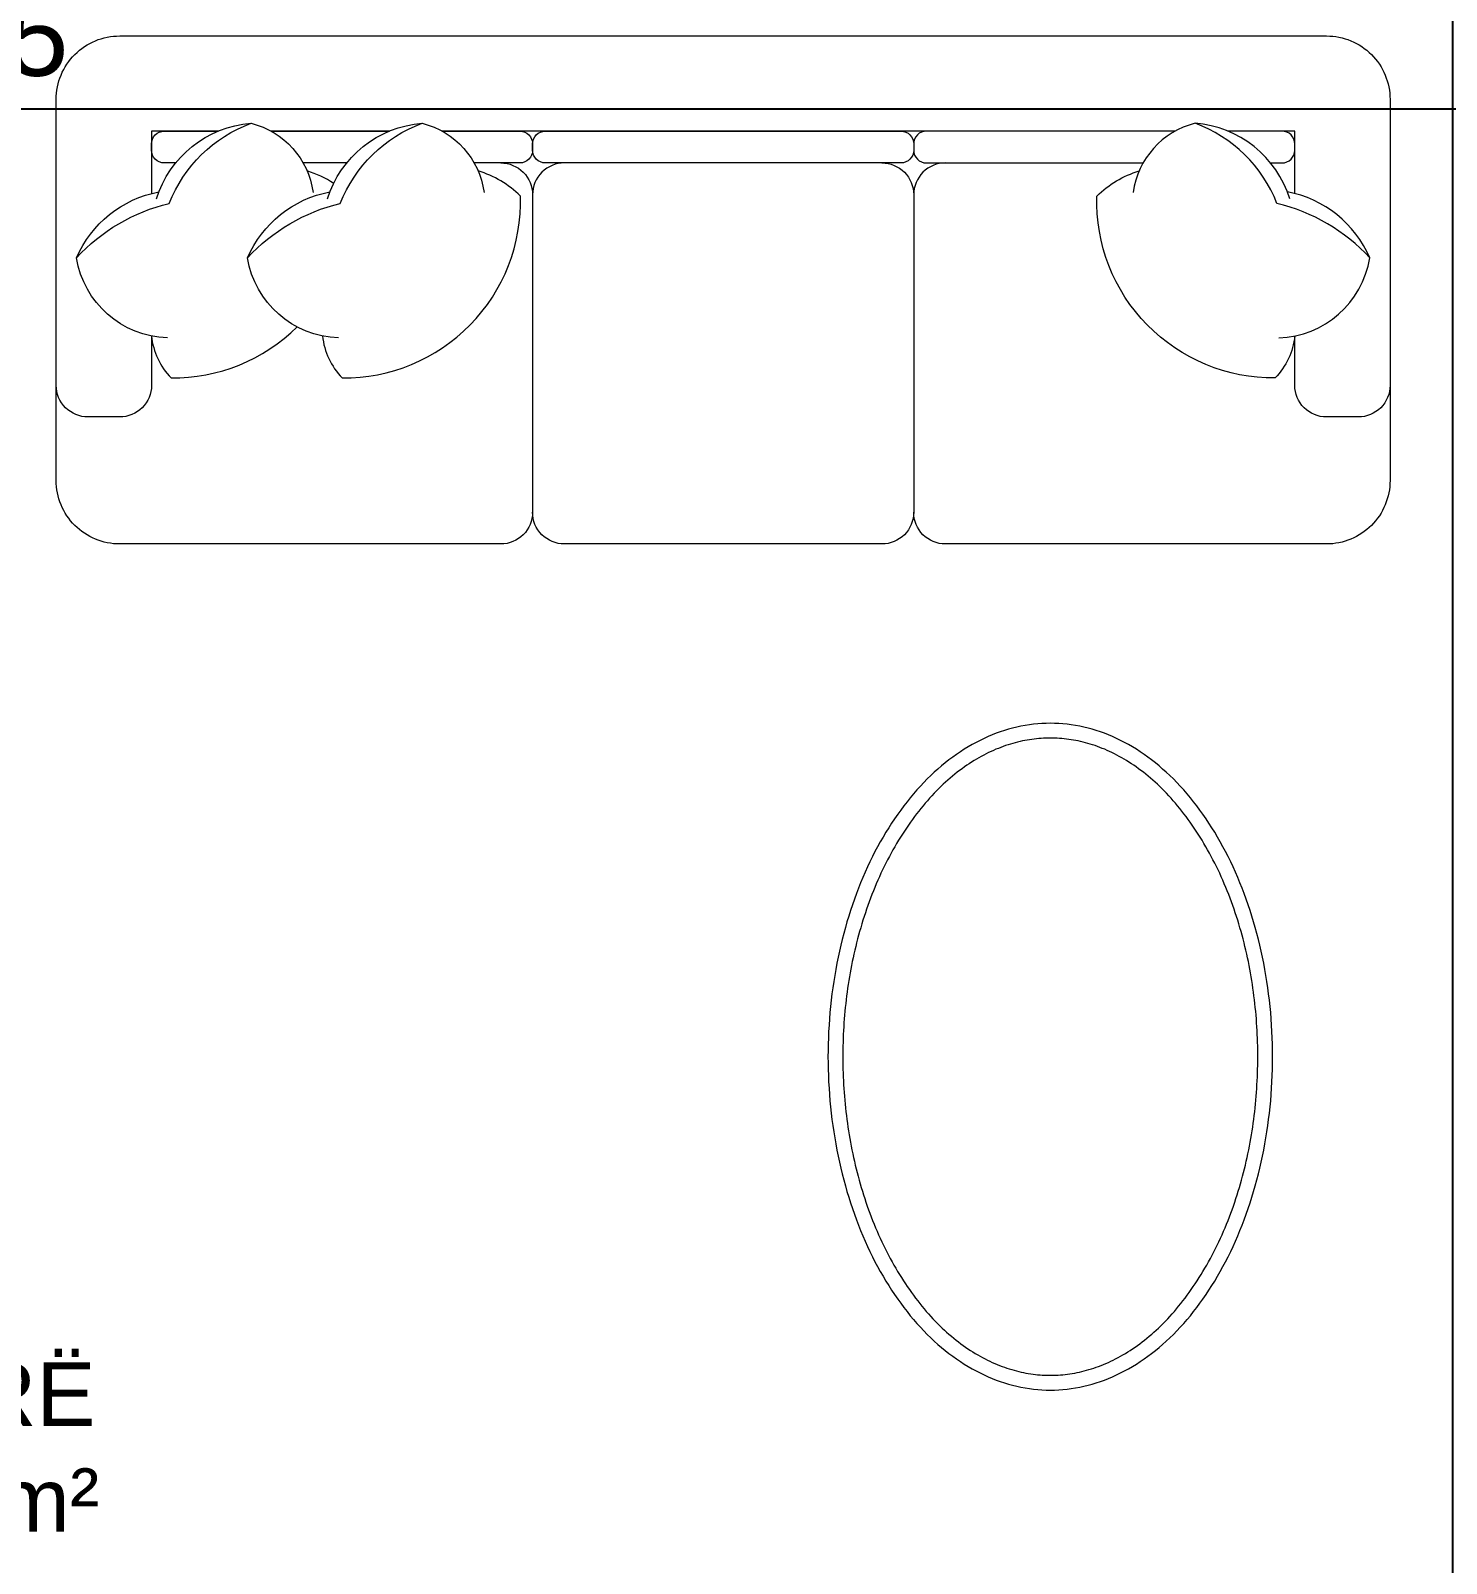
# Model space of a CAD drawing. Header units: centimetres. Extents: x 111832 to 117233, y -55119 to -48329.
# Drawn here: x 114350.5 to 114573.4, y -51267.5 to -51026.2 of the extents above; entities that cross this region are included whole.
import ezdxf

# ---------------------------------------------------------------- set-up
doc = ezdxf.new("R2010")
doc.units = ezdxf.units.CM
doc.header["$LTSCALE"] = 50
doc.header["$MEASUREMENT"] = 0
doc.layers.get('0').update_dxf_attribs({"color": 8})
doc.layers.add('COTE 50ème', color=1, linetype='Continuous')
doc.layers.add('DEMOL', color=7, linetype='Continuous', lineweight=60, true_color=0xe6ac00)
doc.layers.add('mobilimi', color=8, linetype='Continuous', lineweight=9)
doc.styles.add('RS_TEXT_1.50', font='arial.ttf', dxfattribs={"height": 12.5})
doc.styles.add('RS_TXT_50', font='arial.ttf', dxfattribs={"height": 12.5})
doc.dimstyles.new('RS_50CM_LINEAIRE', dxfattribs={"dimscale": 5, "dimtxt": 12.5, "dimasz": 1.5, "dimexe": 1, "dimexo": 2.5, "dimgap": 1, "dimtad": 1, "dimdec": 1, "dimrnd": 0.5, "dimdsep": 46, "dimtxsty": 'RS_TXT_50', "dimblk1": 'ARCHTICK', "dimblk2": 'ARCHTICK', "dimsah": 1, "dimcen": 2.5, "dimdle": 1, "dimclrt": 4, "dimadec": 0, "dimazin": 2, "dimtfac": 1, "dimtdec": 1, "dimtix": 1, "dimtmove": 2, "dimatfit": 3, "dimfxl": 1, "dimtolj": 1, "dimtzin": 0, "dimarcsym": 0})

# ---------------------------------------------------------------- blocks, each defined once
blk = doc.blocks.new('_ArchTick')
at = {"color": 0, "linetype": 'ByBlock', "const_width": 0.15}
blk.add_lwpolyline([(-0.5, -0.5), (0.5, 0.5)], dxfattribs=at)
blk = doc.blocks.new('*D1015')
at = {"layer": 'COTE 50ème', "color": 0, "lineweight": -2, "ltscale": 0.5, "transparency": 16777216}
for p, q in [((114574.37, -51592.36), (114574.37, -50980.36)), ((114630.98, -50985.36), (114569.37, -50985.36)), ((114541.87, -51587.36), (114579.37, -51587.36))]:
    blk.add_line(p, q, dxfattribs=at)
at = {"layer": 'Defpoints', "color": 0, "ltscale": 0.5, "transparency": 16777216}
for p in [(114574.37, -50985.36), (114643.48, -50985.36), (114529.37, -51587.36)]:
    blk.add_point(p, dxfattribs=at)
at = {"layer": 'COTE 50ème', "color": 0, "lineweight": -2, "ltscale": 0.5, "transparency": 16777216, "xscale": 7.5, "yscale": 7.5, "zscale": 7.5}
for p, rotation in [((114574.37, -50985.36), 90), ((114574.37, -51587.36), 270)]:
    blk.add_blockref('_ArchTick', p, dxfattribs=dict(at, rotation=rotation))
at = {"layer": 'COTE 50ème', "color": 4, "ltscale": 0.5, "transparency": 16777216, "insert": (114562.98, -51286.36), "char_height": 12.5, "attachment_point": 5, "rotation": 90, "style": 'RS_TXT_50'}
blk.add_mtext('\\A1;602', dxfattribs=at)
blk = doc.blocks.new('*D1087')
at = {"layer": 'COTE 50ème', "color": 0, "lineweight": -2, "ltscale": 0.5, "transparency": 16777216}
for p, q in [((113989.37, -51025.23), (113989.37, -51043.52)), ((114694.37, -51025.23), (114694.37, -51043.52)), ((113984.37, -51038.52), (114699.37, -51038.52))]:
    blk.add_line(p, q, dxfattribs=at)
at = {"layer": 'Defpoints', "color": 0, "ltscale": 0.5, "transparency": 16777216}
for p in [(113989.37, -51012.73), (114694.37, -51012.73), (114694.37, -51038.52)]:
    blk.add_point(p, dxfattribs=at)
at = {"layer": 'COTE 50ème', "color": 0, "lineweight": -2, "ltscale": 0.5, "transparency": 16777216, "xscale": 7.5, "yscale": 7.5, "zscale": 7.5, "rotation": 180}
blk.add_blockref('_ArchTick', (113989.37, -51038.52), dxfattribs=at)
at = {"layer": 'COTE 50ème', "color": 0, "lineweight": -2, "ltscale": 0.5, "transparency": 16777216, "xscale": 7.5, "yscale": 7.5, "zscale": 7.5}
blk.add_blockref('_ArchTick', (114694.37, -51038.52), dxfattribs=at)
at = {"layer": 'COTE 50ème', "color": 4, "ltscale": 0.5, "transparency": 16777216, "insert": (114341.87, -51027.14), "char_height": 12.5, "attachment_point": 5, "style": 'RS_TXT_50'}
blk.add_mtext('\\A1;705', dxfattribs=at)

msp = doc.modelspace()

# ---------------------------------------------------------------- linework, layer by layer
at = {"layer": 'mobilimi'}
for points in [[(114564.5, -51097.02, -0.414214), (114554.5, -51107.02), (114494.5, -51107.02, -0.414214), (114489.5, -51102.02, -0.414214), (114484.5, -51107.02), (114434.5, -51107.02, -0.414214), (114429.5, -51102.02, -0.414214), (114424.5, -51107.02), (114364.5, -51107.02, -0.414214), (114354.5, -51097.02), (114354.5, -51037.02, -0.414214), (114364.5, -51027.02), (114554.5, -51027.02, -0.414214), (114564.5, -51037.02)], [(114431.5, -51042.02), (114487.5, -51042.02, -0.414214), (114489.5, -51044.02), (114489.5, -51045.02, -0.414214), (114487.5, -51047.02), (114431.5, -51047.02, -0.414214), (114429.5, -51045.02), (114429.5, -51044.02, -0.414214)]]:
    msp.add_lwpolyline(points, format="xyb", close=True, dxfattribs=at)
for points in [[(114357.68, -51061.97, -0.14773), (114372.29, -51053.38, -0.213343), (114385.19, -51040.77, -0.178662)], [(114380.02, -51042.02), (114369.5, -51042.02), (114369.5, -51051.84, -0.414214)], [(114373.31, -51047.02), (114371.5, -51047.02, -0.414214), (114369.5, -51045.02), (114369.5, -51044.02, -0.414214), (114371.5, -51042.02)], [(114370.27, -51052.69, -0.306663), (114385.19, -51040.77, -0.30633), (114394.93, -51051.66, 0.872847)], [(114371.5, -51042.02), (114380.02, -51042.02, -0.414214)], [(114384.61, -51061.97, -0.14773), (114399.23, -51053.38, -0.213343), (114412.12, -51040.77, -0.178662)], [(114388.33, -51042.02), (114406.95, -51042.02, -0.414214)], [(114397.21, -51052.69, -0.306663), (114412.12, -51040.77, -0.30633), (114421.86, -51051.66, 0.872847)], [(114415.27, -51042.02), (114427.5, -51042.02, -0.414214), (114429.5, -51044.02), (114429.5, -51045.02, -0.414214), (114427.5, -51047.02), (114420.3, -51047.02, -0.414214)], [(114530.66, -51042.02), (114491.5, -51042.02, 0.414214), (114489.5, -51044.02), (114489.5, -51045.02, 0.414214), (114491.5, -51047.02), (114525.63, -51047.02, 0.414214)], [(114548.72, -51052.69, 0.306663), (114533.81, -51040.77, 0.30633), (114524.06, -51051.66, -0.872847)], [(114561.32, -51061.97, 0.14773), (114546.7, -51053.38, 0.213343), (114533.81, -51040.77, 0.178662)], [(114547.5, -51042.02), (114538.98, -51042.02, 0.414214)], [(114545.68, -51047.02), (114547.5, -51047.02, 0.414214), (114549.5, -51045.02), (114549.5, -51044.02, 0.414214), (114547.5, -51042.02)], [(114400.25, -51047.02), (114393.37, -51047.02, -0.414214)], [(114424.5, -51047.02, -0.414214), (114429.5, -51052.02), (114429.5, -51102.02, -0.414214)], [(114434.5, -51047.02, 0.414214), (114429.5, -51052.02)], [(114484.5, -51047.02, -0.414214), (114489.5, -51052.02)], [(114494.5, -51047.02, 0.414214), (114489.5, -51052.02), (114489.5, -51102.02, 0.414214)], [(114398.19, -51050.24, 0.071865), (114393.99, -51048.28, -7.115464)], [(114396.42, -51074.27, 0.165541), (114399.51, -51080.87, 0.425989), (114427.6, -51052.23, 0.121523), (114420.93, -51048.28, -7.115464)], [(114549.51, -51074.27, -0.165541), (114546.42, -51080.87, -0.425989), (114518.33, -51052.23, -0.121523), (114525, -51048.28, 7.115464)], [(114372.01, -51074.57, -0.356772), (114357.68, -51061.97, -0.249542), (114370.66, -51051.58, 9.61688)], [(114398.94, -51074.57, -0.356772), (114384.61, -51061.97, -0.249542), (114397.6, -51051.58, 9.61688)], [(114546.99, -51074.57, 0.356772), (114561.32, -51061.97, 0.249542), (114548.33, -51051.58, -9.61688)], [(114369.49, -51074.27, 0.165541), (114372.58, -51080.87, 0.200231), (114392.43, -51072.83, 0.121523)], [(114369.5, -51074.27), (114369.5, -51082.02, -0.414214), (114364.5, -51087.02), (114359.5, -51087.02, -0.414214), (114354.5, -51082.02)], [(114564.5, -51082.02, -0.414214), (114559.5, -51087.02), (114554.5, -51087.02, -0.414214), (114549.5, -51082.02), (114549.5, -51074.27)]]:
    msp.add_lwpolyline(points, format="xyb", dxfattribs=at)
for points in [[(114406.95, -51042.02), (114388.33, -51042.02)], [(114530.66, -51042.02), (114415.27, -51042.02)], [(114549.5, -51051.84), (114549.5, -51042.02), (114538.98, -51042.02)]]:
    msp.add_lwpolyline(points, dxfattribs=at)
for points in [[(114511.01, -51135.25, 0), (114510.35, -51135.26, 0), (114509.69, -51135.28, 0), (114509.03, -51135.33, 0), (114508.37, -51135.4, 0), (114507.71, -51135.48, 0), (114507.05, -51135.58, 0), (114506.39, -51135.71, 0), (114505.73, -51135.85, 0), (114505.08, -51136.01, 0), (114504.43, -51136.18, 0), (114503.78, -51136.38, 0), (114503.13, -51136.59, 0), (114502.49, -51136.83, 0), (114501.85, -51137.08, 0), (114501.21, -51137.35, 0), (114500.58, -51137.63, 0), (114499.95, -51137.94, 0), (114499.32, -51138.26, 0), (114498.7, -51138.6, 0), (114498.08, -51138.96, 0), (114497.47, -51139.34, 0), (114496.86, -51139.73, 0), (114496.25, -51140.14, 0), (114495.66, -51140.57, 0), (114495.06, -51141.01, 0), (114494.48, -51141.47, 0), (114493.9, -51141.95, 0), (114493.32, -51142.45, 0), (114492.75, -51142.96, 0), (114492.19, -51143.48, 0), (114491.64, -51144.02, 0), (114491.09, -51144.58, 0), (114490.55, -51145.16, 0), (114490.01, -51145.74, 0), (114489.49, -51146.35, 0), (114488.97, -51146.97, 0), (114488.46, -51147.6, 0), (114487.96, -51148.25, 0), (114487.46, -51148.91, 0), (114486.98, -51149.58, 0), (114486.5, -51150.27, 0), (114486.03, -51150.98, 0), (114485.57, -51151.69, 0), (114485.12, -51152.42, 0), (114484.68, -51153.16, 0), (114484.25, -51153.91, 0), (114483.83, -51154.68, 0), (114483.41, -51155.46, 0), (114483.01, -51156.25, 0), (114482.62, -51157.05, 0), (114482.24, -51157.86, 0), (114481.87, -51158.68, 0), (114481.5, -51159.51, 0), (114481.15, -51160.36, 0), (114480.81, -51161.21, 0), (114480.48, -51162.07, 0), (114480.16, -51162.94, 0), (114479.86, -51163.82, 0), (114479.56, -51164.71, 0), (114479.28, -51165.61, 0), (114479, -51166.51, 0), (114478.74, -51167.43, 0), (114478.49, -51168.35, 0), (114478.25, -51169.27, 0), (114478.02, -51170.21, 0), (114477.81, -51171.14, 0), (114477.6, -51172.09, 0), (114477.41, -51173.04, 0), (114477.23, -51174, 0), (114477.07, -51174.96, 0), (114476.91, -51175.93, 0), (114476.77, -51176.9, 0), (114476.64, -51177.87, 0), (114476.52, -51178.85, 0), (114476.41, -51179.83, 0), (114476.32, -51180.81, 0), (114476.24, -51181.8, 0), (114476.17, -51182.79, 0), (114476.11, -51183.78, 0), (114476.07, -51184.77, 0), (114476.04, -51185.76, 0), (114476.02, -51186.75, 0), (114476.01, -51187.75, 0), (114476.02, -51188.74, 0), (114476.04, -51189.73, 0), (114476.07, -51190.72, 0), (114476.11, -51191.72, 0), (114476.17, -51192.71, 0), (114476.24, -51193.69, 0), (114476.32, -51194.68, 0), (114476.41, -51195.66, 0), (114476.52, -51196.64, 0), (114476.64, -51197.62, 0), (114476.77, -51198.6, 0), (114476.91, -51199.57, 0), (114477.07, -51200.53, 0), (114477.23, -51201.49, 0), (114477.41, -51202.45, 0), (114477.6, -51203.4, 0), (114477.81, -51204.35, 0), (114478.02, -51205.29, 0), (114478.25, -51206.22, 0), (114478.49, -51207.15, 0), (114478.74, -51208.07, 0), (114479, -51208.98, 0), (114479.28, -51209.88, 0), (114479.56, -51210.78, 0), (114479.86, -51211.67, 0), (114480.16, -51212.55, 0), (114480.48, -51213.42, 0), (114480.81, -51214.28, 0), (114481.15, -51215.13, 0), (114481.5, -51215.98, 0), (114481.87, -51216.81, 0), (114482.24, -51217.63, 0), (114482.62, -51218.44, 0), (114483.01, -51219.24, 0), (114483.41, -51220.03, 0), (114483.83, -51220.81, 0), (114484.25, -51221.58, 0), (114484.68, -51222.33, 0), (114485.12, -51223.07, 0), (114485.57, -51223.8, 0), (114486.03, -51224.52, 0), (114486.5, -51225.22, 0), (114486.98, -51225.91, 0), (114487.46, -51226.58, 0), (114487.96, -51227.24, 0), (114488.46, -51227.89, 0), (114488.97, -51228.53, 0), (114489.49, -51229.14, 0), (114490.01, -51229.75, 0), (114490.55, -51230.34, 0), (114491.09, -51230.91, 0), (114491.64, -51231.47, 0), (114492.19, -51232.01, 0), (114492.75, -51232.54, 0), (114493.32, -51233.05, 0), (114493.9, -51233.54, 0), (114494.48, -51234.02, 0), (114495.06, -51234.48, 0), (114495.66, -51234.92, 0), (114496.25, -51235.35, 0), (114496.86, -51235.76, 0), (114497.47, -51236.15, 0), (114498.08, -51236.53, 0), (114498.7, -51236.89, 0), (114499.32, -51237.23, 0), (114499.95, -51237.55, 0), (114500.58, -51237.86, 0), (114501.21, -51238.14, 0), (114501.85, -51238.41, 0), (114502.49, -51238.66, 0), (114503.13, -51238.9, 0), (114503.78, -51239.11, 0), (114504.43, -51239.31, 0), (114505.08, -51239.49, 0), (114505.73, -51239.65, 0), (114506.39, -51239.79, 0), (114507.05, -51239.91, 0), (114507.71, -51240.01, 0), (114508.37, -51240.1, 0), (114509.03, -51240.16, 0), (114509.69, -51240.21, 0), (114510.35, -51240.24, 0), (114511.01, -51240.25, 0), (114511.67, -51240.24, 0), (114512.34, -51240.21, 0), (114513, -51240.16, 0), (114513.66, -51240.1, 0), (114514.32, -51240.01, 0), (114514.98, -51239.91, 0), (114515.64, -51239.79, 0), (114516.29, -51239.65, 0), (114516.95, -51239.49, 0), (114517.6, -51239.31, 0), (114518.25, -51239.11, 0), (114518.89, -51238.9, 0), (114519.54, -51238.66, 0), (114520.18, -51238.41, 0), (114520.82, -51238.14, 0), (114521.45, -51237.86, 0), (114522.08, -51237.55, 0), (114522.71, -51237.23, 0), (114523.33, -51236.89, 0), (114523.95, -51236.53, 0), (114524.56, -51236.15, 0), (114525.17, -51235.76, 0), (114525.77, -51235.35, 0), (114526.37, -51234.92, 0), (114526.96, -51234.48, 0), (114527.55, -51234.02, 0), (114528.13, -51233.54, 0), (114528.7, -51233.05, 0), (114529.27, -51232.54, 0), (114529.83, -51232.01, 0), (114530.39, -51231.47, 0), (114530.94, -51230.91, 0), (114531.48, -51230.34, 0), (114532.01, -51229.75, 0), (114532.54, -51229.14, 0), (114533.06, -51228.53, 0), (114533.57, -51227.89, 0), (114534.07, -51227.24, 0), (114534.56, -51226.58, 0), (114535.05, -51225.91, 0), (114535.53, -51225.22, 0), (114535.99, -51224.52, 0), (114536.45, -51223.8, 0), (114536.9, -51223.07, 0), (114537.35, -51222.33, 0), (114537.78, -51221.58, 0), (114538.2, -51220.81, 0), (114538.61, -51220.03, 0), (114539.01, -51219.24, 0), (114539.41, -51218.44, 0), (114539.79, -51217.63, 0), (114540.16, -51216.81, 0), (114540.52, -51215.98, 0), (114540.87, -51215.13, 0), (114541.21, -51214.28, 0), (114541.54, -51213.42, 0), (114541.86, -51212.55, 0), (114542.17, -51211.67, 0), (114542.46, -51210.78, 0), (114542.75, -51209.88, 0), (114543.02, -51208.98, 0), (114543.28, -51208.07, 0), (114543.54, -51207.15, 0), (114543.77, -51206.22, 0), (114544, -51205.29, 0), (114544.22, -51204.35, 0), (114544.42, -51203.4, 0), (114544.61, -51202.45, 0), (114544.79, -51201.49, 0), (114544.96, -51200.53, 0), (114545.11, -51199.57, 0), (114545.26, -51198.6, 0), (114545.39, -51197.62, 0), (114545.51, -51196.64, 0), (114545.61, -51195.66, 0), (114545.71, -51194.68, 0), (114545.79, -51193.69, 0), (114545.86, -51192.71, 0), (114545.91, -51191.72, 0), (114545.96, -51190.72, 0), (114545.99, -51189.73, 0), (114546.01, -51188.74, 0), (114546.01, -51187.75, 0), (114546.01, -51186.75, 0), (114545.99, -51185.76, 0), (114545.96, -51184.77, 0), (114545.91, -51183.78, 0), (114545.86, -51182.79, 0), (114545.79, -51181.8, 0), (114545.71, -51180.81, 0), (114545.61, -51179.83, 0), (114545.51, -51178.85, 0), (114545.39, -51177.87, 0), (114545.26, -51176.9, 0), (114545.11, -51175.93, 0), (114544.96, -51174.96, 0), (114544.79, -51174, 0), (114544.61, -51173.04, 0), (114544.42, -51172.09, 0), (114544.22, -51171.14, 0), (114544, -51170.21, 0), (114543.77, -51169.27, 0), (114543.54, -51168.35, 0), (114543.28, -51167.43, 0), (114543.02, -51166.51, 0), (114542.75, -51165.61, 0), (114542.46, -51164.71, 0), (114542.17, -51163.82, 0), (114541.86, -51162.94, 0), (114541.54, -51162.07, 0), (114541.21, -51161.21, 0), (114540.87, -51160.36, 0), (114540.52, -51159.51, 0), (114540.16, -51158.68, 0), (114539.79, -51157.86, 0), (114539.41, -51157.05, 0), (114539.01, -51156.25, 0), (114538.61, -51155.46, 0), (114538.2, -51154.68, 0), (114537.78, -51153.91, 0), (114537.35, -51153.16, 0), (114536.9, -51152.42, 0), (114536.45, -51151.69, 0), (114535.99, -51150.98, 0), (114535.53, -51150.27, 0), (114535.05, -51149.58, 0), (114534.56, -51148.91, 0), (114534.07, -51148.25, 0), (114533.57, -51147.6, 0), (114533.06, -51146.97, 0), (114532.54, -51146.35, 0), (114532.01, -51145.74, 0), (114531.48, -51145.16, 0), (114530.94, -51144.58, 0), (114530.39, -51144.02, 0), (114529.83, -51143.48, 0), (114529.27, -51142.96, 0), (114528.7, -51142.45, 0), (114528.13, -51141.95, 0), (114527.55, -51141.47, 0), (114526.96, -51141.01, 0), (114526.37, -51140.57, 0), (114525.77, -51140.14, 0), (114525.17, -51139.73, 0), (114524.56, -51139.34, 0), (114523.95, -51138.96, 0), (114523.33, -51138.6, 0), (114522.71, -51138.26, 0), (114522.08, -51137.94, 0), (114521.45, -51137.63, 0), (114520.82, -51137.35, 0), (114520.18, -51137.08, 0), (114519.54, -51136.83, 0), (114518.89, -51136.59, 0), (114518.25, -51136.38, 0), (114517.6, -51136.18, 0), (114516.95, -51136.01, 0), (114516.29, -51135.85, 0), (114515.64, -51135.71, 0), (114514.98, -51135.58, 0), (114514.32, -51135.48, 0), (114513.66, -51135.4, 0), (114513, -51135.33, 0), (114512.34, -51135.28, 0), (114511.67, -51135.26, 0), (114511.01, -51135.25, 0)], [(114511.01, -51137.58, 0), (114510.65, -51137.58, 0), (114510.29, -51137.59, 0), (114509.93, -51137.61, 0), (114509.57, -51137.63, 0), (114509.21, -51137.66, 0), (114508.84, -51137.69, 0), (114508.47, -51137.73, 0), (114508.11, -51137.78, 0), (114507.74, -51137.84, 0), (114507.36, -51137.9, 0), (114506.99, -51137.97, 0), (114506.62, -51138.04, 0), (114506.24, -51138.12, 0), (114505.87, -51138.21, 0), (114505.49, -51138.31, 0), (114505.12, -51138.41, 0), (114504.74, -51138.53, 0), (114504.36, -51138.64, 0), (114503.98, -51138.77, 0), (114503.6, -51138.9, 0), (114503.22, -51139.05, 0), (114502.83, -51139.2, 0), (114502.45, -51139.35, 0), (114502.07, -51139.52, 0), (114501.68, -51139.69, 0), (114501.3, -51139.87, 0), (114500.92, -51140.06, 0), (114500.53, -51140.26, 0), (114500.15, -51140.47, 0), (114499.77, -51140.68, 0), (114499.39, -51140.9, 0), (114499.01, -51141.13, 0), (114498.62, -51141.37, 0), (114498.24, -51141.61, 0), (114497.86, -51141.87, 0), (114497.49, -51142.13, 0), (114497.11, -51142.4, 0), (114496.73, -51142.68, 0), (114496.36, -51142.96, 0), (114495.99, -51143.26, 0), (114495.61, -51143.56, 0), (114495.24, -51143.87, 0), (114494.88, -51144.19, 0), (114494.51, -51144.52, 0), (114494.15, -51144.85, 0), (114493.78, -51145.2, 0), (114493.42, -51145.55, 0), (114493.07, -51145.91, 0), (114492.71, -51146.28, 0), (114492.36, -51146.66, 0), (114492.01, -51147.04, 0), (114491.66, -51147.44, 0), (114491.31, -51147.84, 0), (114490.97, -51148.24, 0), (114490.63, -51148.66, 0), (114490.3, -51149.08, 0), (114489.96, -51149.51, 0), (114489.63, -51149.95, 0), (114489.31, -51150.39, 0), (114488.98, -51150.84, 0), (114488.66, -51151.3, 0), (114488.35, -51151.77, 0), (114488.03, -51152.24, 0), (114487.72, -51152.71, 0), (114487.42, -51153.19, 0), (114487.12, -51153.68, 0), (114486.82, -51154.18, 0), (114486.53, -51154.68, 0), (114486.24, -51155.18, 0), (114485.96, -51155.69, 0), (114485.68, -51156.21, 0), (114485.4, -51156.73, 0), (114485.13, -51157.26, 0), (114484.87, -51157.79, 0), (114484.61, -51158.33, 0), (114484.35, -51158.87, 0), (114484.1, -51159.42, 0), (114483.85, -51159.97, 0), (114483.61, -51160.53, 0), (114483.38, -51161.09, 0), (114483.15, -51161.65, 0), (114482.92, -51162.22, 0), (114482.7, -51162.79, 0), (114482.49, -51163.37, 0), (114482.28, -51163.94, 0), (114482.08, -51164.52, 0), (114481.89, -51165.1, 0), (114481.7, -51165.69, 0), (114481.51, -51166.27, 0), (114481.33, -51166.85, 0), (114481.16, -51167.44, 0), (114480.99, -51168.03, 0), (114480.83, -51168.61, 0), (114480.67, -51169.2, 0), (114480.52, -51169.8, 0), (114480.37, -51170.39, 0), (114480.23, -51170.98, 0), (114480.09, -51171.58, 0), (114479.96, -51172.17, 0), (114479.84, -51172.77, 0), (114479.72, -51173.37, 0), (114479.6, -51173.96, 0), (114479.49, -51174.56, 0), (114479.39, -51175.16, 0), (114479.29, -51175.76, 0), (114479.19, -51176.37, 0), (114479.1, -51176.97, 0), (114479.02, -51177.57, 0), (114478.94, -51178.18, 0), (114478.87, -51178.78, 0), (114478.8, -51179.39, 0), (114478.73, -51179.99, 0), (114478.67, -51180.6, 0), (114478.62, -51181.21, 0), (114478.57, -51181.81, 0), (114478.53, -51182.42, 0), (114478.49, -51183.03, 0), (114478.45, -51183.64, 0), (114478.42, -51184.24, 0), (114478.4, -51184.85, 0), (114478.38, -51185.46, 0), (114478.36, -51186.07, 0), (114478.35, -51186.68, 0), (114478.35, -51187.29, 0), (114478.35, -51187.9, 0), (114478.35, -51188.51, 0), (114478.36, -51189.12, 0), (114478.37, -51189.73, 0), (114478.39, -51190.33, 0), (114478.41, -51190.94, 0), (114478.44, -51191.55, 0), (114478.47, -51192.16, 0), (114478.51, -51192.77, 0), (114478.55, -51193.38, 0), (114478.6, -51193.98, 0), (114478.65, -51194.59, 0), (114478.7, -51195.2, 0), (114478.76, -51195.8, 0), (114478.83, -51196.41, 0), (114478.9, -51197.01, 0), (114478.98, -51197.62, 0), (114479.06, -51198.22, 0), (114479.15, -51198.82, 0), (114479.24, -51199.43, 0), (114479.34, -51200.03, 0), (114479.44, -51200.63, 0), (114479.55, -51201.23, 0), (114479.66, -51201.83, 0), (114479.78, -51202.42, 0), (114479.9, -51203.02, 0), (114480.03, -51203.62, 0), (114480.16, -51204.21, 0), (114480.3, -51204.81, 0), (114480.44, -51205.4, 0), (114480.59, -51205.99, 0), (114480.75, -51206.58, 0), (114480.91, -51207.17, 0), (114481.07, -51207.76, 0), (114481.24, -51208.35, 0), (114481.42, -51208.93, 0), (114481.6, -51209.51, 0), (114481.79, -51210.1, 0), (114481.98, -51210.68, 0), (114482.18, -51211.26, 0), (114482.39, -51211.84, 0), (114482.6, -51212.41, 0), (114482.81, -51212.99, 0), (114483.04, -51213.56, 0), (114483.26, -51214.12, 0), (114483.49, -51214.69, 0), (114483.73, -51215.24, 0), (114483.98, -51215.8, 0), (114484.22, -51216.35, 0), (114484.48, -51216.89, 0), (114484.74, -51217.43, 0), (114485, -51217.96, 0), (114485.27, -51218.49, 0), (114485.54, -51219.02, 0), (114485.82, -51219.54, 0), (114486.1, -51220.05, 0), (114486.38, -51220.56, 0), (114486.68, -51221.06, 0), (114486.97, -51221.56, 0), (114487.27, -51222.05, 0), (114487.57, -51222.54, 0), (114487.88, -51223.02, 0), (114488.19, -51223.49, 0), (114488.5, -51223.96, 0), (114488.82, -51224.42, 0), (114489.14, -51224.87, 0), (114489.47, -51225.32, 0), (114489.8, -51225.76, 0), (114490.13, -51226.19, 0), (114490.46, -51226.62, 0), (114490.8, -51227.04, 0), (114491.14, -51227.45, 0), (114491.49, -51227.86, 0), (114491.83, -51228.25, 0), (114492.18, -51228.64, 0), (114492.53, -51229.02, 0), (114492.89, -51229.4, 0), (114493.24, -51229.76, 0), (114493.6, -51230.12, 0), (114493.96, -51230.47, 0), (114494.33, -51230.81, 0), (114494.69, -51231.14, 0), (114495.06, -51231.46, 0), (114495.43, -51231.78, 0), (114495.8, -51232.09, 0), (114496.17, -51232.38, 0), (114496.55, -51232.67, 0), (114496.92, -51232.96, 0), (114497.3, -51233.23, 0), (114497.68, -51233.5, 0), (114498.05, -51233.75, 0), (114498.43, -51234, 0), (114498.81, -51234.24, 0), (114499.2, -51234.48, 0), (114499.58, -51234.7, 0), (114499.96, -51234.92, 0), (114500.34, -51235.13, 0), (114500.73, -51235.33, 0), (114501.11, -51235.52, 0), (114501.49, -51235.71, 0), (114501.88, -51235.89, 0), (114502.26, -51236.06, 0), (114502.64, -51236.22, 0), (114503.02, -51236.37, 0), (114503.41, -51236.52, 0), (114503.79, -51236.66, 0), (114504.17, -51236.79, 0), (114504.55, -51236.91, 0), (114504.93, -51237.02, 0), (114505.3, -51237.13, 0), (114505.68, -51237.23, 0), (114506.06, -51237.32, 0), (114506.43, -51237.41, 0), (114506.81, -51237.49, 0), (114507.18, -51237.56, 0), (114507.55, -51237.63, 0), (114507.92, -51237.68, 0), (114508.29, -51237.74, 0), (114508.66, -51237.78, 0), (114509.02, -51237.82, 0), (114509.39, -51237.85, 0), (114509.75, -51237.87, 0), (114510.11, -51237.89, 0), (114510.47, -51237.91, 0), (114510.83, -51237.91, 0), (114511.19, -51237.91, 0), (114511.55, -51237.91, 0), (114511.91, -51237.89, 0), (114512.27, -51237.87, 0), (114512.64, -51237.85, 0), (114513, -51237.82, 0), (114513.37, -51237.78, 0), (114513.74, -51237.74, 0), (114514.1, -51237.68, 0), (114514.47, -51237.63, 0), (114514.85, -51237.56, 0), (114515.22, -51237.49, 0), (114515.59, -51237.41, 0), (114515.97, -51237.32, 0), (114516.34, -51237.23, 0), (114516.72, -51237.13, 0), (114517.1, -51237.02, 0), (114517.48, -51236.91, 0), (114517.86, -51236.79, 0), (114518.24, -51236.66, 0), (114518.62, -51236.52, 0), (114519, -51236.37, 0), (114519.38, -51236.22, 0), (114519.77, -51236.06, 0), (114520.15, -51235.89, 0), (114520.53, -51235.71, 0), (114520.92, -51235.52, 0), (114521.3, -51235.33, 0), (114521.68, -51235.13, 0), (114522.06, -51234.92, 0), (114522.45, -51234.7, 0), (114522.83, -51234.48, 0), (114523.21, -51234.24, 0), (114523.59, -51234, 0), (114523.97, -51233.75, 0), (114524.35, -51233.5, 0), (114524.73, -51233.23, 0), (114525.1, -51232.96, 0), (114525.48, -51232.67, 0), (114525.85, -51232.38, 0), (114526.23, -51232.09, 0), (114526.6, -51231.78, 0), (114526.97, -51231.46, 0), (114527.33, -51231.14, 0), (114527.7, -51230.81, 0), (114528.06, -51230.47, 0), (114528.42, -51230.12, 0), (114528.78, -51229.76, 0), (114529.14, -51229.4, 0), (114529.49, -51229.02, 0), (114529.84, -51228.64, 0), (114530.19, -51228.25, 0), (114530.54, -51227.86, 0), (114530.88, -51227.45, 0), (114531.22, -51227.04, 0), (114531.56, -51226.62, 0), (114531.9, -51226.19, 0), (114532.23, -51225.76, 0), (114532.56, -51225.32, 0), (114532.88, -51224.87, 0), (114533.2, -51224.42, 0), (114533.52, -51223.96, 0), (114533.84, -51223.49, 0), (114534.15, -51223.02, 0), (114534.45, -51222.54, 0), (114534.76, -51222.05, 0), (114535.05, -51221.56, 0), (114535.35, -51221.06, 0), (114535.64, -51220.56, 0), (114535.93, -51220.05, 0), (114536.21, -51219.54, 0), (114536.49, -51219.02, 0), (114536.76, -51218.49, 0), (114537.03, -51217.96, 0), (114537.29, -51217.43, 0), (114537.55, -51216.89, 0), (114537.8, -51216.35, 0), (114538.05, -51215.8, 0), (114538.29, -51215.24, 0), (114538.53, -51214.69, 0), (114538.76, -51214.12, 0), (114538.99, -51213.56, 0), (114539.21, -51212.99, 0), (114539.43, -51212.41, 0), (114539.64, -51211.84, 0), (114539.84, -51211.26, 0), (114540.04, -51210.68, 0), (114540.23, -51210.1, 0), (114540.42, -51209.51, 0), (114540.6, -51208.93, 0), (114540.78, -51208.35, 0), (114540.95, -51207.76, 0), (114541.12, -51207.17, 0), (114541.28, -51206.58, 0), (114541.43, -51205.99, 0), (114541.58, -51205.4, 0), (114541.73, -51204.81, 0), (114541.87, -51204.21, 0), (114542, -51203.62, 0), (114542.13, -51203.02, 0), (114542.25, -51202.42, 0), (114542.37, -51201.83, 0), (114542.48, -51201.23, 0), (114542.59, -51200.63, 0), (114542.69, -51200.03, 0), (114542.79, -51199.43, 0), (114542.88, -51198.82, 0), (114542.96, -51198.22, 0), (114543.05, -51197.62, 0), (114543.12, -51197.01, 0), (114543.19, -51196.41, 0), (114543.26, -51195.8, 0), (114543.32, -51195.2, 0), (114543.38, -51194.59, 0), (114543.43, -51193.98, 0), (114543.48, -51193.38, 0), (114543.52, -51192.77, 0), (114543.55, -51192.16, 0), (114543.59, -51191.55, 0), (114543.61, -51190.94, 0), (114543.64, -51190.33, 0), (114543.65, -51189.73, 0), (114543.67, -51189.12, 0), (114543.68, -51188.51, 0), (114543.68, -51187.9, 0), (114543.68, -51187.29, 0), (114543.67, -51186.68, 0), (114543.66, -51186.07, 0), (114543.65, -51185.46, 0), (114543.63, -51184.85, 0), (114543.6, -51184.24, 0), (114543.57, -51183.64, 0), (114543.54, -51183.03, 0), (114543.5, -51182.42, 0), (114543.45, -51181.81, 0), (114543.4, -51181.21, 0), (114543.35, -51180.6, 0), (114543.29, -51179.99, 0), (114543.23, -51179.39, 0), (114543.16, -51178.78, 0), (114543.08, -51178.18, 0), (114543.01, -51177.57, 0), (114542.92, -51176.97, 0), (114542.83, -51176.37, 0), (114542.74, -51175.76, 0), (114542.64, -51175.16, 0), (114542.53, -51174.56, 0), (114542.42, -51173.96, 0), (114542.31, -51173.37, 0), (114542.19, -51172.77, 0), (114542.06, -51172.17, 0), (114541.93, -51171.58, 0), (114541.8, -51170.98, 0), (114541.66, -51170.39, 0), (114541.51, -51169.8, 0), (114541.36, -51169.2, 0), (114541.2, -51168.61, 0), (114541.04, -51168.03, 0), (114540.87, -51167.44, 0), (114540.69, -51166.85, 0), (114540.51, -51166.27, 0), (114540.33, -51165.69, 0), (114540.14, -51165.1, 0), (114539.94, -51164.52, 0), (114539.74, -51163.94, 0), (114539.53, -51163.37, 0), (114539.32, -51162.79, 0), (114539.1, -51162.22, 0), (114538.88, -51161.65, 0), (114538.65, -51161.09, 0), (114538.41, -51160.53, 0), (114538.17, -51159.97, 0), (114537.93, -51159.42, 0), (114537.68, -51158.87, 0), (114537.42, -51158.33, 0), (114537.16, -51157.79, 0), (114536.89, -51157.26, 0), (114536.62, -51156.73, 0), (114536.35, -51156.21, 0), (114536.07, -51155.69, 0), (114535.78, -51155.18, 0), (114535.5, -51154.68, 0), (114535.2, -51154.18, 0), (114534.91, -51153.68, 0), (114534.6, -51153.19, 0), (114534.3, -51152.71, 0), (114533.99, -51152.24, 0), (114533.68, -51151.77, 0), (114533.36, -51151.3, 0), (114533.04, -51150.84, 0), (114532.72, -51150.39, 0), (114532.39, -51149.95, 0), (114532.06, -51149.51, 0), (114531.73, -51149.08, 0), (114531.39, -51148.66, 0), (114531.05, -51148.24, 0), (114530.71, -51147.84, 0), (114530.37, -51147.44, 0), (114530.02, -51147.04, 0), (114529.67, -51146.66, 0), (114529.32, -51146.28, 0), (114528.96, -51145.91, 0), (114528.6, -51145.55, 0), (114528.24, -51145.2, 0), (114527.88, -51144.85, 0), (114527.52, -51144.52, 0), (114527.15, -51144.19, 0), (114526.78, -51143.87, 0), (114526.41, -51143.56, 0), (114526.04, -51143.26, 0), (114525.67, -51142.96, 0), (114525.29, -51142.68, 0), (114524.92, -51142.4, 0), (114524.54, -51142.13, 0), (114524.16, -51141.87, 0), (114523.78, -51141.61, 0), (114523.4, -51141.37, 0), (114523.02, -51141.13, 0), (114522.64, -51140.9, 0), (114522.26, -51140.68, 0), (114521.87, -51140.47, 0), (114521.49, -51140.26, 0), (114521.11, -51140.06, 0), (114520.72, -51139.87, 0), (114520.34, -51139.69, 0), (114519.96, -51139.52, 0), (114519.57, -51139.35, 0), (114519.19, -51139.2, 0), (114518.81, -51139.05, 0), (114518.43, -51138.9, 0), (114518.05, -51138.77, 0), (114517.67, -51138.64, 0), (114517.29, -51138.53, 0), (114516.91, -51138.41, 0), (114516.53, -51138.31, 0), (114516.16, -51138.21, 0), (114515.78, -51138.12, 0), (114515.41, -51138.04, 0), (114515.03, -51137.97, 0), (114514.66, -51137.9, 0), (114514.29, -51137.84, 0), (114513.92, -51137.78, 0), (114513.55, -51137.73, 0), (114513.18, -51137.69, 0), (114512.82, -51137.66, 0), (114512.45, -51137.63, 0), (114512.09, -51137.61, 0), (114511.73, -51137.59, 0), (114511.37, -51137.58, 0), (114511.01, -51137.58, 0)]]:
    msp.add_polyline3d(points, dxfattribs=at)

# ---------------------------------------------------------------- texts
at = {"layer": 'DEMOL', "lineweight": -2, "insert": (114326.94, -51249.28), "char_height": 10, "width": 93.9293, "attachment_point": 5, "style": 'RS_TEXT_1.50'}
msp.add_mtext('Q.DITORË\\PS=42.44m²', dxfattribs=at)

# ---------------------------------------------------------------- dimensions: what is measured, and where the dimension line sits
at = {"layer": 'COTE 50ème', "ltscale": 0.5}
dim = msp.add_linear_dim(base=(114574.37, -50985.36), p1=(114529.37, -51587.36), p2=(114643.48, -50985.36), angle=90, dimstyle='RS_50CM_LINEAIRE', dxfattribs=at)
dim.commit()
dim.dimension.update_dxf_attribs({"geometry": '*D1015', "text_midpoint": (114562.98, -51286.36)})
dim = msp.add_linear_dim(base=(114694.37, -51038.52), p1=(113989.37, -51012.73), p2=(114694.37, -51012.73), dimstyle='RS_50CM_LINEAIRE', dxfattribs=at)
dim.commit()
dim.dimension.update_dxf_attribs({"geometry": '*D1087', "text_midpoint": (114341.87, -51027.14)})

doc.saveas('drawing.dxf')
